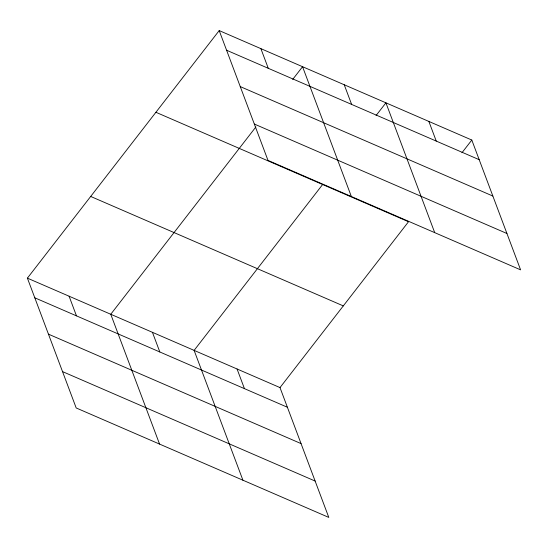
<?xml version="1.0" encoding="UTF-8"?>
<svg xmlns="http://www.w3.org/2000/svg" width="548" height="548" viewBox="0 0 548 548"><rect width="100%" height="100%" fill="white"/><g stroke="black" fill="none" stroke-linecap="round" stroke-linejoin="round"><path stroke-width="0.82" d="M27.4 278.144L280.001 387.594L328.8 517.415L76.193 407.959L27.4 278.144L219.2 30.585L471.807 140.041L520.6 269.856L267.999 160.406L219.2 30.585M255.868 126.972L110.758 314.264L159.557 444.079M292.701 79.433L302.558 66.705L351.357 196.52M322.628 184.518L194.115 350.384L242.915 480.199M376.065 115.546L385.922 102.825L434.715 232.64M280.001 387.594L408.513 221.734L155.906 112.278M461.95 152.762L471.807 140.041M226.584 50.238L479.192 159.687M240.25 86.591L492.858 196.047M254.334 124.047L506.934 233.503M90.694 196.451L343.301 305.9M34.784 297.797L287.392 407.246M48.45 334.15L301.058 443.599M62.527 371.606L315.134 481.055M428.865 121.43L436.249 141.083M344.24 84.769L351.624 104.415M260.882 48.649L268.267 68.295M237.058 368.989L244.449 388.642M152.44 332.321L159.824 351.974M69.082 296.201L76.467 315.854"/></g></svg>
